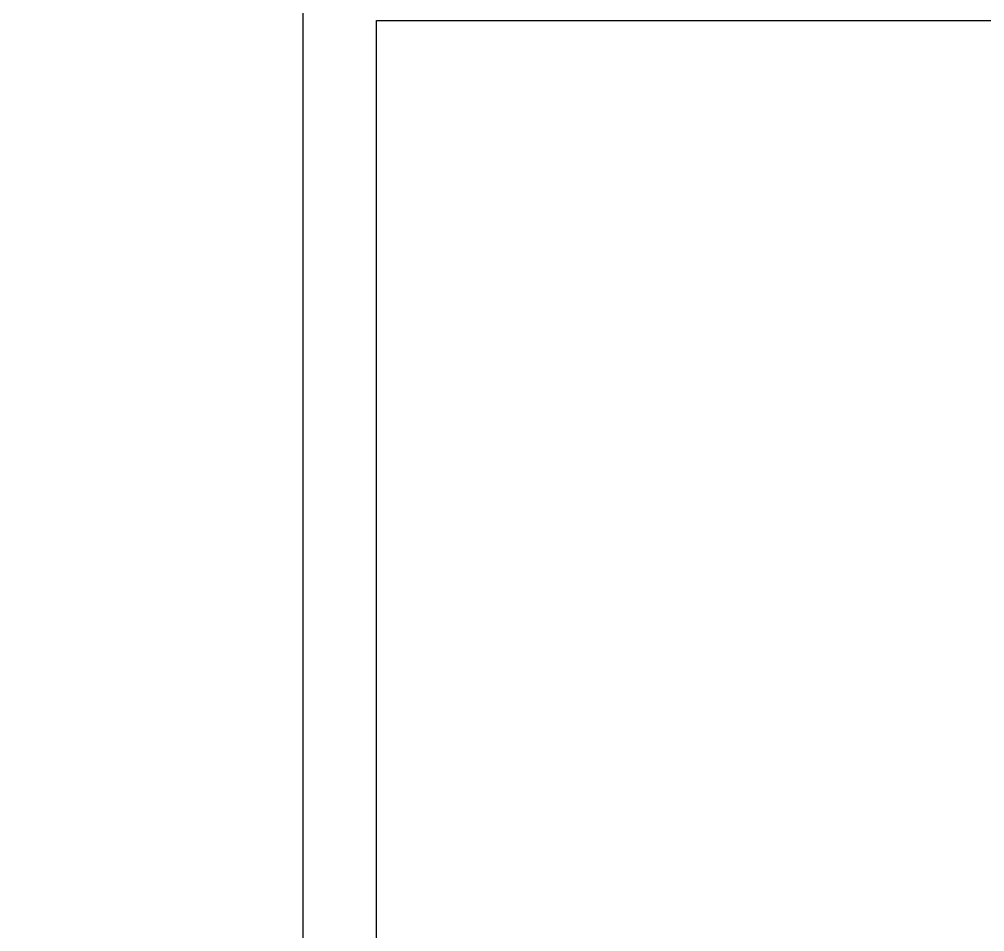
# Model space of a CAD drawing. Header units: millimetres. Extents: x 0 to 69574, y -5 to 41746.
# Drawn here: x 39667.07 to 39704.91, y 32578.78 to 32614.53 of the extents above; entities that cross this region are included whole.
import ezdxf

# ---------------------------------------------------------------- set-up
doc = ezdxf.new("R2010")
doc.units = ezdxf.units.MM
doc.set_wipeout_variables(frame=1)
doc.layers.add('! NO PLOT !', color=7, linetype='Continuous', true_color=0xff75dd, plot=False)
doc.layers.add('000-PI-Oprema', color=30, linetype='Continuous', lineweight=5)
doc.layers.add('000-PI-ORMAR', color=2, linetype='Continuous')
doc.layers.add('AUT_7', color=7, linetype='Continuous')

# ---------------------------------------------------------------- blocks, each defined once
blk = doc.blocks.new('F60-47290126')
blk.add_wipeout([(46615.131, 36167.854), (46650.831, 36167.854), (46650.831, 36078.354), (46615.131, 36078.354)]).dxf.layer = '000-PI-Oprema'
at = {"layer": '000-PI-Oprema'}
for p, q in [((46615.131, 36101.825), (46615.131, 36144.384)), ((46650.831, 36101.825), (46650.831, 36144.384)), ((46616.236, 36112.729), (46616.27, 36112.782)), ((46616.27, 36112.782), (46616.308, 36112.833)), ((46616.308, 36112.833), (46616.351, 36112.88)), ((46616.351, 36112.88), (46616.399, 36112.923)), ((46616.399, 36112.923), (46616.45, 36112.96)), ((46616.45, 36112.96), (46616.505, 36112.993)), ((46616.505, 36112.993), (46616.562, 36113.02)), ((46616.562, 36113.02), (46616.622, 36113.041)), ((46616.622, 36113.041), (46616.684, 36113.057)), ((46616.684, 36113.057), (46616.746, 36113.068)), ((46616.746, 36113.068), (46616.81, 36113.075)), ((46616.81, 36113.075), (46616.873, 36113.077)), ((46616.873, 36113.077), (46616.936, 36113.076)), ((46616.936, 36113.076), (46617, 36113.071)), ((46617, 36113.071), (46617.063, 36113.063)), ((46617.063, 36113.063), (46617.125, 36113.051)), ((46617.125, 36113.051), (46617.187, 36113.036)), ((46617.187, 36113.036), (46617.248, 36113.017)), ((46617.248, 36113.017), (46617.307, 36112.996)), ((46617.307, 36112.996), (46617.365, 36112.97)), ((46617.365, 36112.97), (46617.422, 36112.942)), ((46617.422, 36112.942), (46617.477, 36112.911)), ((46617.477, 36112.911), (46617.531, 36112.876)), ((46617.531, 36112.876), (46617.582, 36112.839)), ((46617.582, 36112.839), (46617.631, 36112.799)), ((46617.631, 36112.799), (46617.678, 36112.757)), ((46616.135, 36112.364), (46616.141, 36112.427)), ((46616.141, 36112.427), (46616.152, 36112.49)), ((46616.152, 36112.49), (46616.166, 36112.552)), ((46616.166, 36112.552), (46616.185, 36112.613)), ((46616.185, 36112.613), (46616.208, 36112.672)), ((46616.208, 36112.672), (46616.236, 36112.729)), ((46616.604, 36112.419), (46616.586, 36112.398)), ((46616.624, 36112.438), (46616.604, 36112.419)), ((46616.646, 36112.454), (46616.624, 36112.438)), ((46616.624, 36112.438), (46616.624, 36112.438)), ((46616.67, 36112.469), (46616.646, 36112.454)), ((46616.694, 36112.48), (46616.67, 36112.469)), ((46616.72, 36112.49), (46616.694, 36112.48)), ((46616.746, 36112.497), (46616.72, 36112.49)), ((46616.773, 36112.503), (46616.746, 36112.497)), ((46616.801, 36112.507), (46616.773, 36112.503)), ((46616.828, 36112.51), (46616.801, 36112.507)), ((46616.855, 36112.511), (46616.828, 36112.51)), ((46616.883, 36112.512), (46616.855, 36112.511)), ((46616.91, 36112.512), (46616.883, 36112.512)), ((46616.938, 36112.511), (46616.91, 36112.512)), ((46616.965, 36112.509), (46616.938, 36112.511)), ((46616.993, 36112.507), (46616.965, 36112.509)), ((46617.02, 36112.504), (46616.993, 36112.507)), ((46617.047, 36112.5), (46617.02, 36112.504)), ((46617.074, 36112.496), (46617.047, 36112.5)), ((46617.101, 36112.491), (46617.074, 36112.496)), ((46617.128, 36112.485), (46617.101, 36112.491)), ((46617.154, 36112.479), (46617.128, 36112.485)), ((46617.181, 36112.472), (46617.154, 36112.479)), ((46617.207, 36112.463), (46617.181, 36112.472)), ((46617.233, 36112.454), (46617.207, 36112.463)), ((46617.259, 36112.445), (46617.233, 36112.454)), ((46617.284, 36112.434), (46617.259, 36112.445)), ((46617.309, 36112.422), (46617.284, 36112.434)), ((46617.333, 36112.409), (46617.309, 36112.422)), ((46617.357, 36112.396), (46617.333, 36112.409)), ((46617.678, 36112.757), (46617.723, 36112.711)), ((46617.723, 36112.711), (46617.764, 36112.664)), ((46617.764, 36112.664), (46617.803, 36112.613)), ((46617.803, 36112.613), (46617.838, 36112.561)), ((46617.838, 36112.561), (46617.87, 36112.506)), ((46617.87, 36112.506), (46617.898, 36112.448)), ((46617.898, 36112.448), (46617.898, 36112.448)), ((46617.898, 36112.448), (46617.922, 36112.39)), ((46616.132, 36112.3), (46616.135, 36112.364)), ((46616.132, 36112.237), (46616.132, 36112.3)), ((46616.135, 36112.173), (46616.132, 36112.237)), ((46616.142, 36112.11), (46616.135, 36112.173)), ((46616.151, 36112.048), (46616.142, 36112.11)), ((46616.165, 36111.986), (46616.151, 36112.048)), ((46616.539, 36112.269), (46616.537, 36112.241)), ((46616.537, 36112.241), (46616.537, 36112.213)), ((46616.537, 36112.213), (46616.539, 36112.186)), ((46616.543, 36112.296), (46616.539, 36112.269)), ((46616.539, 36112.186), (46616.542, 36112.158)), ((46616.542, 36112.158), (46616.548, 36112.131)), ((46616.55, 36112.323), (46616.543, 36112.296)), ((46616.548, 36112.131), (46616.555, 36112.104)), ((46616.559, 36112.349), (46616.55, 36112.323)), ((46616.555, 36112.104), (46616.565, 36112.078)), ((46616.571, 36112.374), (46616.559, 36112.349)), ((46616.565, 36112.078), (46616.576, 36112.053)), ((46616.586, 36112.398), (46616.571, 36112.374)), ((46616.576, 36112.053), (46616.589, 36112.029)), ((46616.589, 36112.029), (46616.604, 36112.006)), ((46617.38, 36112.381), (46617.357, 36112.396)), ((46617.402, 36112.366), (46617.38, 36112.381)), ((46617.424, 36112.349), (46617.402, 36112.366)), ((46617.446, 36112.331), (46617.424, 36112.349)), ((46617.466, 36112.313), (46617.446, 36112.331)), ((46617.485, 36112.293), (46617.466, 36112.313)), ((46617.503, 36112.272), (46617.485, 36112.293)), ((46617.519, 36112.25), (46617.503, 36112.272)), ((46617.535, 36112.227), (46617.519, 36112.25)), ((46617.548, 36112.203), (46617.535, 36112.227)), ((46617.56, 36112.178), (46617.548, 36112.203)), ((46617.569, 36112.152), (46617.56, 36112.178)), ((46617.577, 36112.126), (46617.569, 36112.152)), ((46617.582, 36112.099), (46617.577, 36112.126)), ((46617.586, 36112.072), (46617.582, 36112.099)), ((46617.588, 36112.044), (46617.586, 36112.072)), ((46617.588, 36112.017), (46617.588, 36112.044)), ((46617.922, 36112.39), (46617.943, 36112.33)), ((46617.943, 36112.33), (46617.959, 36112.269)), ((46617.959, 36112.269), (46617.973, 36112.208)), ((46617.973, 36112.208), (46617.983, 36112.145)), ((46617.983, 36112.145), (46617.989, 36112.082)), ((46617.989, 36112.082), (46617.993, 36112.019)), ((46616.182, 36111.924), (46616.165, 36111.986)), ((46616.203, 36111.864), (46616.182, 36111.924)), ((46616.227, 36111.806), (46616.203, 36111.864)), ((46616.227, 36111.806), (46616.227, 36111.806)), ((46616.255, 36111.749), (46616.227, 36111.806)), ((46616.287, 36111.693), (46616.255, 36111.749)), ((46616.322, 36111.641), (46616.287, 36111.693)), ((46616.604, 36112.006), (46616.621, 36111.983)), ((46616.621, 36111.983), (46616.639, 36111.962)), ((46616.639, 36111.962), (46616.658, 36111.943)), ((46616.658, 36111.943), (46616.678, 36111.924)), ((46616.678, 36111.924), (46616.699, 36111.906)), ((46616.699, 36111.906), (46616.722, 36111.889)), ((46616.722, 36111.889), (46616.744, 36111.874)), ((46616.744, 36111.874), (46616.768, 36111.859)), ((46616.768, 36111.859), (46616.792, 36111.845)), ((46616.792, 36111.845), (46616.816, 36111.832)), ((46616.816, 36111.832), (46616.841, 36111.821)), ((46616.841, 36111.821), (46616.866, 36111.81)), ((46616.866, 36111.81), (46616.892, 36111.8)), ((46616.892, 36111.8), (46616.918, 36111.791)), ((46616.918, 36111.791), (46616.944, 36111.783)), ((46616.944, 36111.783), (46616.971, 36111.775)), ((46616.971, 36111.775), (46616.998, 36111.769)), ((46616.998, 36111.769), (46617.025, 36111.763)), ((46617.025, 36111.763), (46617.052, 36111.758)), ((46617.052, 36111.758), (46617.079, 36111.754)), ((46617.079, 36111.754), (46617.107, 36111.751)), ((46617.107, 36111.751), (46617.134, 36111.748)), ((46617.134, 36111.748), (46617.162, 36111.746)), ((46617.162, 36111.746), (46617.189, 36111.744)), ((46617.189, 36111.744), (46617.217, 36111.744)), ((46617.217, 36111.744), (46617.245, 36111.743)), ((46617.245, 36111.743), (46617.272, 36111.744)), ((46617.245, 36111.743), (46617.245, 36111.743)), ((46617.272, 36111.744), (46617.3, 36111.745)), ((46617.3, 36111.745), (46617.327, 36111.748)), ((46617.327, 36111.748), (46617.354, 36111.753)), ((46617.354, 36111.753), (46617.381, 36111.759)), ((46617.381, 36111.759), (46617.408, 36111.766)), ((46617.408, 36111.766), (46617.433, 36111.776)), ((46617.433, 36111.776), (46617.458, 36111.788)), ((46617.458, 36111.788), (46617.482, 36111.803)), ((46617.482, 36111.803), (46617.504, 36111.82)), ((46617.504, 36111.82), (46617.524, 36111.839)), ((46617.524, 36111.839), (46617.541, 36111.86)), ((46617.541, 36111.86), (46617.555, 36111.884)), ((46617.555, 36111.884), (46617.567, 36111.909)), ((46617.567, 36111.909), (46617.576, 36111.935)), ((46617.576, 36111.935), (46617.582, 36111.962)), ((46617.582, 36111.962), (46617.586, 36111.989)), ((46617.586, 36111.989), (46617.588, 36112.017)), ((46617.961, 36111.705), (46617.942, 36111.645)), ((46617.974, 36111.767), (46617.961, 36111.705)), ((46617.984, 36111.83), (46617.974, 36111.767)), ((46617.99, 36111.893), (46617.984, 36111.83)), ((46617.993, 36111.956), (46617.99, 36111.893)), ((46617.993, 36112.019), (46617.993, 36111.956)), ((46616.361, 36111.59), (46616.322, 36111.641)), ((46616.403, 36111.543), (46616.361, 36111.59)), ((46616.447, 36111.497), (46616.403, 36111.543)), ((46616.494, 36111.455), (46616.447, 36111.497)), ((46616.544, 36111.416), (46616.494, 36111.455)), ((46616.596, 36111.379), (46616.544, 36111.416)), ((46616.649, 36111.345), (46616.596, 36111.379)), ((46616.705, 36111.313), (46616.649, 36111.345)), ((46616.761, 36111.285), (46616.705, 36111.313)), ((46616.82, 36111.26), (46616.761, 36111.285)), ((46617.678, 36111.295), (46617.624, 36111.263)), ((46617.729, 36111.333), (46617.678, 36111.295)), ((46617.777, 36111.376), (46617.729, 36111.333)), ((46617.819, 36111.423), (46617.777, 36111.376)), ((46617.858, 36111.474), (46617.819, 36111.423)), ((46617.891, 36111.529), (46617.858, 36111.474)), ((46617.919, 36111.586), (46617.891, 36111.529)), ((46617.942, 36111.645), (46617.919, 36111.586)), ((46616.182, 36110.887), (46616.193, 36110.923)), ((46616.193, 36110.923), (46616.204, 36110.959)), ((46616.204, 36110.959), (46616.217, 36110.994)), ((46616.217, 36110.994), (46616.23, 36111.03)), ((46616.23, 36111.03), (46616.296, 36111.017)), ((46616.23, 36111.03), (46616.23, 36111.03)), ((46616.296, 36111.017), (46616.362, 36111.005)), ((46616.362, 36111.005), (46616.428, 36110.993)), ((46616.428, 36110.993), (46616.494, 36110.98)), ((46616.494, 36110.98), (46616.56, 36110.968)), ((46616.56, 36110.968), (46616.626, 36110.956)), ((46616.626, 36110.956), (46616.692, 36110.944)), ((46616.671, 36110.913), (46616.652, 36110.882)), ((46616.692, 36110.944), (46616.671, 36110.913)), ((46616.692, 36110.944), (46616.692, 36110.944)), ((46616.879, 36111.238), (46616.82, 36111.26)), ((46616.94, 36111.219), (46616.879, 36111.238)), ((46617.002, 36111.204), (46616.94, 36111.219)), ((46617.064, 36111.192), (46617.002, 36111.204)), ((46617.128, 36111.184), (46617.064, 36111.192)), ((46617.191, 36111.179), (46617.128, 36111.184)), ((46617.255, 36111.177), (46617.191, 36111.179)), ((46617.318, 36111.18), (46617.255, 36111.177)), ((46617.382, 36111.187), (46617.318, 36111.18)), ((46617.444, 36111.198), (46617.382, 36111.187)), ((46617.506, 36111.214), (46617.444, 36111.198)), ((46617.566, 36111.236), (46617.506, 36111.214)), ((46617.624, 36111.263), (46617.566, 36111.236)), ((46616.131, 36110.516), (46616.133, 36110.582)), ((46616.132, 36110.45), (46616.131, 36110.516)), ((46616.133, 36110.582), (46616.138, 36110.648)), ((46616.138, 36110.648), (46616.145, 36110.713)), ((46616.145, 36110.713), (46616.157, 36110.777)), ((46616.157, 36110.777), (46616.164, 36110.814)), ((46616.157, 36110.777), (46616.157, 36110.777)), ((46616.164, 36110.814), (46616.173, 36110.851)), ((46616.173, 36110.851), (46616.182, 36110.887)), ((46616.54, 36110.576), (46616.537, 36110.539)), ((46616.537, 36110.539), (46616.537, 36110.503)), ((46616.545, 36110.612), (46616.54, 36110.576)), ((46616.552, 36110.648), (46616.545, 36110.612)), ((46616.561, 36110.683), (46616.552, 36110.648)), ((46616.572, 36110.718), (46616.561, 36110.683)), ((46616.585, 36110.752), (46616.572, 36110.718)), ((46616.6, 36110.786), (46616.585, 36110.752)), ((46616.616, 36110.819), (46616.6, 36110.786)), ((46616.633, 36110.851), (46616.616, 36110.819)), ((46616.652, 36110.882), (46616.633, 36110.851)), ((46617.432, 36110.803), (46617.498, 36110.791)), ((46617.452, 36110.773), (46617.432, 36110.803)), ((46617.432, 36110.803), (46617.432, 36110.803)), ((46617.472, 36110.741), (46617.452, 36110.773)), ((46617.49, 36110.709), (46617.472, 36110.741)), ((46617.506, 36110.677), (46617.49, 36110.709)), ((46617.498, 36110.791), (46617.564, 36110.779)), ((46617.522, 36110.643), (46617.506, 36110.677)), ((46617.535, 36110.609), (46617.522, 36110.643)), ((46617.548, 36110.575), (46617.535, 36110.609)), ((46617.558, 36110.54), (46617.548, 36110.575)), ((46617.567, 36110.504), (46617.558, 36110.54)), ((46617.564, 36110.779), (46617.63, 36110.768)), ((46617.63, 36110.768), (46617.697, 36110.756)), ((46617.697, 36110.756), (46617.763, 36110.744)), ((46617.763, 36110.744), (46617.829, 36110.732)), ((46617.829, 36110.732), (46617.895, 36110.72)), ((46617.895, 36110.72), (46617.917, 36110.658)), ((46617.895, 36110.72), (46617.895, 36110.72)), ((46617.917, 36110.658), (46617.936, 36110.595)), ((46617.936, 36110.595), (46617.952, 36110.531)), ((46617.952, 36110.531), (46617.966, 36110.467)), ((46616.137, 36110.384), (46616.132, 36110.45)), ((46616.144, 36110.319), (46616.137, 36110.384)), ((46616.155, 36110.254), (46616.144, 36110.319)), ((46616.168, 36110.19), (46616.155, 36110.254)), ((46616.185, 36110.126), (46616.168, 36110.19)), ((46616.537, 36110.503), (46616.539, 36110.466)), ((46616.539, 36110.466), (46616.543, 36110.43)), ((46616.543, 36110.43), (46616.549, 36110.394)), ((46616.549, 36110.394), (46616.557, 36110.358)), ((46616.557, 36110.358), (46616.568, 36110.323)), ((46616.568, 36110.323), (46616.581, 36110.289)), ((46616.581, 36110.289), (46616.596, 36110.255)), ((46616.596, 36110.255), (46616.614, 36110.223)), ((46616.614, 36110.223), (46616.633, 36110.192)), ((46616.633, 36110.192), (46616.655, 36110.163)), ((46616.655, 36110.163), (46616.679, 36110.135)), ((46616.679, 36110.135), (46616.704, 36110.108)), ((46617.544, 36110.109), (46617.559, 36110.142)), ((46617.559, 36110.142), (46617.57, 36110.177)), ((46617.575, 36110.468), (46617.567, 36110.504)), ((46617.57, 36110.177), (46617.579, 36110.213)), ((46617.581, 36110.432), (46617.575, 36110.468)), ((46617.579, 36110.213), (46617.584, 36110.249)), ((46617.585, 36110.396), (46617.581, 36110.432)), ((46617.584, 36110.249), (46617.587, 36110.286)), ((46617.588, 36110.359), (46617.585, 36110.396)), ((46617.587, 36110.286), (46617.589, 36110.322)), ((46617.589, 36110.322), (46617.588, 36110.359)), ((46617.966, 36110.467), (46617.977, 36110.402)), ((46617.977, 36110.402), (46617.985, 36110.337)), ((46617.985, 36110.337), (46617.99, 36110.272)), ((46617.99, 36110.272), (46617.993, 36110.206)), ((46617.993, 36110.14), (46617.99, 36110.074)), ((46617.993, 36110.206), (46617.993, 36110.14)), ((46616.207, 36110.064), (46616.185, 36110.126)), ((46616.232, 36110.003), (46616.207, 36110.064)), ((46616.26, 36109.943), (46616.232, 36110.003)), ((46616.293, 36109.886), (46616.26, 36109.943)), ((46616.329, 36109.831), (46616.293, 36109.886)), ((46616.369, 36109.779), (46616.329, 36109.831)), ((46616.412, 36109.728), (46616.369, 36109.779)), ((46616.704, 36110.108), (46616.731, 36110.083)), ((46616.731, 36110.083), (46616.76, 36110.06)), ((46616.76, 36110.06), (46616.789, 36110.038)), ((46616.789, 36110.038), (46616.82, 36110.019)), ((46616.82, 36110.019), (46616.852, 36110.001)), ((46616.852, 36110.001), (46616.886, 36109.985)), ((46616.886, 36109.985), (46616.92, 36109.971)), ((46616.92, 36109.971), (46616.954, 36109.959)), ((46616.954, 36109.959), (46616.99, 36109.949)), ((46616.99, 36109.949), (46617.025, 36109.94)), ((46617.025, 36109.94), (46617.061, 36109.934)), ((46617.061, 36109.934), (46617.098, 36109.928)), ((46617.098, 36109.928), (46617.135, 36109.925)), ((46617.135, 36109.925), (46617.171, 36109.923)), ((46617.171, 36109.923), (46617.208, 36109.923)), ((46617.208, 36109.923), (46617.245, 36109.925)), ((46617.245, 36109.925), (46617.282, 36109.929)), ((46617.282, 36109.929), (46617.318, 36109.936)), ((46617.318, 36109.936), (46617.353, 36109.946)), ((46617.353, 36109.946), (46617.388, 36109.959)), ((46617.388, 36109.959), (46617.42, 36109.976)), ((46617.42, 36109.976), (46617.451, 36109.997)), ((46617.451, 36109.997), (46617.479, 36110.02)), ((46617.479, 36110.02), (46617.504, 36110.047)), ((46617.504, 36110.047), (46617.526, 36110.077)), ((46617.526, 36110.077), (46617.544, 36110.109)), ((46617.943, 36109.815), (46617.921, 36109.753)), ((46617.961, 36109.878), (46617.943, 36109.815)), ((46617.974, 36109.943), (46617.961, 36109.878)), ((46617.984, 36110.008), (46617.974, 36109.943)), ((46617.99, 36110.074), (46617.984, 36110.008)), ((46616.458, 36109.681), (46616.412, 36109.728)), ((46616.506, 36109.636), (46616.458, 36109.681)), ((46616.557, 36109.595), (46616.506, 36109.636)), ((46616.61, 36109.556), (46616.557, 36109.595)), ((46616.665, 36109.52), (46616.61, 36109.556)), ((46616.723, 36109.487), (46616.665, 36109.52)), ((46616.782, 36109.458), (46616.723, 36109.487)), ((46616.843, 36109.431), (46616.782, 36109.458)), ((46616.904, 36109.409), (46616.843, 36109.431)), ((46616.967, 36109.39), (46616.904, 36109.409)), ((46617.032, 36109.374), (46616.967, 36109.39)), ((46617.554, 36109.393), (46617.491, 36109.374)), ((46617.615, 36109.418), (46617.554, 36109.393)), ((46617.673, 36109.45), (46617.615, 36109.418)), ((46617.727, 36109.488), (46617.673, 36109.45)), ((46617.777, 36109.532), (46617.727, 36109.488)), ((46617.821, 36109.582), (46617.777, 36109.532)), ((46617.86, 36109.635), (46617.821, 36109.582)), ((46617.893, 36109.693), (46617.86, 36109.635)), ((46617.921, 36109.753), (46617.893, 36109.693)), ((46616.398, 36108.968), (46616.449, 36109.005)), ((46616.449, 36109.005), (46616.504, 36109.038)), ((46616.504, 36109.038), (46616.562, 36109.065)), ((46616.562, 36109.065), (46616.622, 36109.086)), ((46616.622, 36109.086), (46616.683, 36109.103)), ((46616.683, 36109.103), (46616.746, 36109.114)), ((46616.746, 36109.114), (46616.809, 36109.12)), ((46616.809, 36109.12), (46616.873, 36109.123)), ((46616.873, 36109.123), (46616.936, 36109.121)), ((46616.936, 36109.121), (46617, 36109.116)), ((46617, 36109.116), (46617.063, 36109.108)), ((46617.097, 36109.362), (46617.032, 36109.374)), ((46617.063, 36109.108), (46617.125, 36109.096)), ((46617.162, 36109.354), (46617.097, 36109.362)), ((46617.125, 36109.096), (46617.187, 36109.081)), ((46617.228, 36109.349), (46617.162, 36109.354)), ((46617.187, 36109.081), (46617.247, 36109.063)), ((46617.294, 36109.349), (46617.228, 36109.349)), ((46617.247, 36109.063), (46617.307, 36109.041)), ((46617.36, 36109.352), (46617.294, 36109.349)), ((46617.307, 36109.041), (46617.365, 36109.016)), ((46617.426, 36109.36), (46617.36, 36109.352)), ((46617.365, 36109.016), (46617.422, 36108.987)), ((46617.491, 36109.374), (46617.426, 36109.36)), ((46616.166, 36108.597), (46616.184, 36108.658)), ((46616.184, 36108.658), (46616.208, 36108.717)), ((46616.208, 36108.717), (46616.236, 36108.774)), ((46616.236, 36108.774), (46616.27, 36108.827)), ((46616.27, 36108.827), (46616.308, 36108.878)), ((46616.308, 36108.878), (46616.351, 36108.925)), ((46616.351, 36108.925), (46616.398, 36108.968)), ((46617.422, 36108.987), (46617.477, 36108.956)), ((46617.477, 36108.956), (46617.531, 36108.922)), ((46617.531, 36108.922), (46617.582, 36108.885)), ((46617.582, 36108.885), (46617.631, 36108.845)), ((46617.631, 36108.845), (46617.678, 36108.802)), ((46617.678, 36108.802), (46617.723, 36108.757)), ((46617.723, 36108.757), (46617.764, 36108.709)), ((46617.764, 36108.709), (46617.803, 36108.659)), ((46617.803, 36108.659), (46617.838, 36108.606)), ((46616.132, 36108.345), (46616.135, 36108.409)), ((46616.132, 36108.282), (46616.132, 36108.345)), ((46616.135, 36108.218), (46616.132, 36108.282)), ((46616.135, 36108.409), (46616.141, 36108.472)), ((46616.141, 36108.472), (46616.152, 36108.535)), ((46616.152, 36108.535), (46616.166, 36108.597)), ((46616.539, 36108.314), (46616.537, 36108.287)), ((46616.537, 36108.287), (46616.537, 36108.259)), ((46616.537, 36108.259), (46616.539, 36108.231)), ((46616.543, 36108.342), (46616.539, 36108.314)), ((46616.55, 36108.368), (46616.543, 36108.342)), ((46616.559, 36108.395), (46616.55, 36108.368)), ((46616.571, 36108.42), (46616.559, 36108.395)), ((46616.586, 36108.443), (46616.571, 36108.42)), ((46616.604, 36108.465), (46616.586, 36108.443)), ((46616.624, 36108.484), (46616.604, 36108.465)), ((46616.646, 36108.5), (46616.624, 36108.484)), ((46616.624, 36108.484), (46616.624, 36108.484)), ((46616.67, 36108.514), (46616.646, 36108.5)), ((46616.694, 36108.526), (46616.67, 36108.514)), ((46616.72, 36108.535), (46616.694, 36108.526)), ((46616.746, 36108.543), (46616.72, 36108.535)), ((46616.773, 36108.548), (46616.746, 36108.543)), ((46616.801, 36108.552), (46616.773, 36108.548)), ((46616.828, 36108.555), (46616.801, 36108.552)), ((46616.855, 36108.557), (46616.828, 36108.555)), ((46616.883, 36108.557), (46616.855, 36108.557)), ((46616.91, 36108.557), (46616.883, 36108.557)), ((46616.938, 36108.556), (46616.91, 36108.557)), ((46616.965, 36108.555), (46616.938, 36108.556)), ((46616.993, 36108.552), (46616.965, 36108.555)), ((46617.02, 36108.55), (46616.993, 36108.552)), ((46617.047, 36108.546), (46617.02, 36108.55)), ((46617.074, 36108.542), (46617.047, 36108.546)), ((46617.101, 36108.536), (46617.074, 36108.542)), ((46617.128, 36108.531), (46617.101, 36108.536)), ((46617.155, 36108.524), (46617.128, 36108.531)), ((46617.181, 36108.517), (46617.155, 36108.524)), ((46617.207, 36108.509), (46617.181, 36108.517)), ((46617.233, 36108.5), (46617.207, 36108.509)), ((46617.259, 36108.49), (46617.233, 36108.5)), ((46617.284, 36108.479), (46617.259, 36108.49)), ((46617.309, 36108.467), (46617.284, 36108.479)), ((46617.333, 36108.455), (46617.309, 36108.467)), ((46617.357, 36108.441), (46617.333, 36108.455)), ((46617.38, 36108.426), (46617.357, 36108.441)), ((46617.403, 36108.411), (46617.38, 36108.426)), ((46617.425, 36108.394), (46617.403, 36108.411)), ((46617.446, 36108.377), (46617.425, 36108.394)), ((46617.466, 36108.358), (46617.446, 36108.377)), ((46617.485, 36108.338), (46617.466, 36108.358)), ((46617.503, 36108.318), (46617.485, 36108.338)), ((46617.52, 36108.296), (46617.503, 36108.318)), ((46617.535, 36108.272), (46617.52, 36108.296)), ((46617.548, 36108.248), (46617.535, 36108.272)), ((46617.56, 36108.223), (46617.548, 36108.248)), ((46617.838, 36108.606), (46617.87, 36108.551)), ((46617.87, 36108.551), (46617.898, 36108.493)), ((46617.898, 36108.493), (46617.898, 36108.493)), ((46617.898, 36108.493), (46617.922, 36108.435)), ((46617.922, 36108.435), (46617.943, 36108.376)), ((46617.943, 36108.376), (46617.959, 36108.315)), ((46617.959, 36108.315), (46617.973, 36108.253)), ((46617.973, 36108.253), (46617.983, 36108.191)), ((46616.142, 36108.156), (46616.135, 36108.218)), ((46616.152, 36108.093), (46616.142, 36108.156)), ((46616.165, 36108.031), (46616.152, 36108.093)), ((46616.182, 36107.97), (46616.165, 36108.031)), ((46616.203, 36107.91), (46616.182, 36107.97)), ((46616.227, 36107.851), (46616.203, 36107.91)), ((46616.539, 36108.231), (46616.542, 36108.204)), ((46616.542, 36108.204), (46616.548, 36108.177)), ((46616.548, 36108.177), (46616.555, 36108.15)), ((46616.555, 36108.15), (46616.565, 36108.124)), ((46616.565, 36108.124), (46616.576, 36108.099)), ((46616.576, 36108.099), (46616.589, 36108.075)), ((46616.589, 36108.075), (46616.604, 36108.051)), ((46616.604, 36108.051), (46616.621, 36108.029)), ((46616.621, 36108.029), (46616.639, 36108.008)), ((46616.639, 36108.008), (46616.658, 36107.988)), ((46616.658, 36107.988), (46616.678, 36107.969)), ((46616.678, 36107.969), (46616.699, 36107.952)), ((46616.699, 36107.952), (46616.721, 36107.935)), ((46616.721, 36107.935), (46616.744, 36107.919)), ((46616.744, 36107.919), (46616.768, 36107.904)), ((46616.768, 36107.904), (46616.791, 36107.891)), ((46616.791, 36107.891), (46616.816, 36107.878)), ((46616.816, 36107.878), (46616.841, 36107.866)), ((46616.841, 36107.866), (46616.866, 36107.855)), ((46617.482, 36107.848), (46617.504, 36107.865)), ((46617.504, 36107.865), (46617.524, 36107.884)), ((46617.524, 36107.884), (46617.541, 36107.906)), ((46617.541, 36107.906), (46617.555, 36107.929)), ((46617.555, 36107.929), (46617.567, 36107.954)), ((46617.569, 36108.198), (46617.56, 36108.223)), ((46617.567, 36107.954), (46617.576, 36107.98)), ((46617.577, 36108.171), (46617.569, 36108.198)), ((46617.576, 36107.98), (46617.582, 36108.007)), ((46617.582, 36108.144), (46617.577, 36108.171)), ((46617.586, 36108.117), (46617.582, 36108.144)), ((46617.582, 36108.007), (46617.586, 36108.034)), ((46617.588, 36108.09), (46617.586, 36108.117)), ((46617.586, 36108.034), (46617.588, 36108.062)), ((46617.588, 36108.062), (46617.588, 36108.09)), ((46617.984, 36107.875), (46617.974, 36107.813)), ((46617.983, 36108.191), (46617.989, 36108.128)), ((46617.99, 36107.939), (46617.984, 36107.875)), ((46617.989, 36108.128), (46617.993, 36108.065)), ((46617.993, 36108.002), (46617.99, 36107.939)), ((46617.993, 36108.065), (46617.993, 36108.002)), ((46616.227, 36107.851), (46616.227, 36107.851)), ((46616.255, 36107.794), (46616.227, 36107.851)), ((46616.287, 36107.739), (46616.255, 36107.794)), ((46616.322, 36107.686), (46616.287, 36107.739)), ((46616.361, 36107.636), (46616.322, 36107.686)), ((46616.403, 36107.588), (46616.361, 36107.636)), ((46616.447, 36107.543), (46616.403, 36107.588)), ((46616.494, 36107.501), (46616.447, 36107.543)), ((46616.544, 36107.461), (46616.494, 36107.501)), ((46616.866, 36107.855), (46616.892, 36107.845)), ((46616.892, 36107.845), (46616.918, 36107.836)), ((46616.918, 36107.836), (46616.944, 36107.828)), ((46616.944, 36107.828), (46616.971, 36107.821)), ((46616.971, 36107.821), (46616.998, 36107.814)), ((46616.998, 36107.814), (46617.024, 36107.809)), ((46617.024, 36107.809), (46617.052, 36107.804)), ((46617.052, 36107.804), (46617.079, 36107.8)), ((46617.079, 36107.8), (46617.106, 36107.796)), ((46617.106, 36107.796), (46617.134, 36107.793)), ((46617.134, 36107.793), (46617.162, 36107.791)), ((46617.162, 36107.791), (46617.189, 36107.79)), ((46617.189, 36107.79), (46617.217, 36107.789)), ((46617.217, 36107.789), (46617.245, 36107.789)), ((46617.245, 36107.789), (46617.272, 36107.789)), ((46617.245, 36107.789), (46617.245, 36107.789)), ((46617.272, 36107.789), (46617.3, 36107.791)), ((46617.3, 36107.791), (46617.327, 36107.794)), ((46617.327, 36107.794), (46617.354, 36107.798)), ((46617.354, 36107.798), (46617.381, 36107.804)), ((46617.381, 36107.804), (46617.408, 36107.812)), ((46617.408, 36107.812), (46617.434, 36107.822)), ((46617.434, 36107.822), (46617.458, 36107.834)), ((46617.458, 36107.834), (46617.482, 36107.848)), ((46617.858, 36107.52), (46617.82, 36107.469)), ((46617.891, 36107.574), (46617.858, 36107.52)), ((46617.919, 36107.632), (46617.891, 36107.574)), ((46617.942, 36107.691), (46617.919, 36107.632)), ((46617.961, 36107.751), (46617.942, 36107.691)), ((46617.974, 36107.813), (46617.961, 36107.751)), ((46616.596, 36107.424), (46616.544, 36107.461)), ((46616.649, 36107.39), (46616.596, 36107.424)), ((46616.705, 36107.359), (46616.649, 36107.39)), ((46616.761, 36107.331), (46616.705, 36107.359)), ((46616.82, 36107.305), (46616.761, 36107.331)), ((46616.879, 36107.284), (46616.82, 36107.305)), ((46616.94, 36107.265), (46616.879, 36107.284)), ((46617.002, 36107.249), (46616.94, 36107.265)), ((46617.065, 36107.237), (46617.002, 36107.249)), ((46617.128, 36107.229), (46617.065, 36107.237)), ((46617.191, 36107.224), (46617.128, 36107.229)), ((46617.255, 36107.223), (46617.191, 36107.224)), ((46617.319, 36107.225), (46617.255, 36107.223)), ((46617.382, 36107.232), (46617.319, 36107.225)), ((46617.445, 36107.243), (46617.382, 36107.232)), ((46617.506, 36107.26), (46617.445, 36107.243)), ((46617.566, 36107.281), (46617.506, 36107.26)), ((46617.624, 36107.309), (46617.566, 36107.281)), ((46617.679, 36107.341), (46617.624, 36107.309)), ((46617.73, 36107.379), (46617.679, 36107.341)), ((46617.777, 36107.422), (46617.73, 36107.379)), ((46617.82, 36107.469), (46617.777, 36107.422)), ((46616.173, 36106.761), (46616.164, 36106.712)), ((46616.182, 36106.81), (46616.173, 36106.761)), ((46616.193, 36106.858), (46616.182, 36106.81)), ((46616.204, 36106.906), (46616.193, 36106.858)), ((46616.216, 36106.954), (46616.204, 36106.906)), ((46616.23, 36107.002), (46616.216, 36106.954)), ((46616.292, 36106.991), (46616.23, 36107.002)), ((46616.23, 36107.002), (46616.23, 36107.002)), ((46616.355, 36106.979), (46616.292, 36106.991)), ((46616.418, 36106.968), (46616.355, 36106.979)), ((46616.481, 36106.956), (46616.418, 36106.968)), ((46616.544, 36106.945), (46616.481, 36106.956)), ((46616.607, 36106.933), (46616.544, 36106.945)), ((46616.584, 36106.72), (46616.592, 36106.743)), ((46616.592, 36106.743), (46616.601, 36106.766)), ((46616.601, 36106.766), (46616.61, 36106.788)), ((46616.67, 36106.922), (46616.607, 36106.933)), ((46616.61, 36106.788), (46616.619, 36106.811)), ((46616.619, 36106.811), (46616.628, 36106.833)), ((46616.628, 36106.833), (46616.638, 36106.856)), ((46616.638, 36106.856), (46616.648, 36106.878)), ((46616.648, 36106.878), (46616.659, 36106.9)), ((46616.659, 36106.9), (46616.67, 36106.922)), ((46616.67, 36106.922), (46616.67, 36106.922)), ((46616.986, 36106.728), (46616.957, 36106.681)), ((46617.02, 36106.772), (46616.986, 36106.728)), ((46617.06, 36106.811), (46617.02, 36106.772)), ((46617.105, 36106.844), (46617.06, 36106.811)), ((46617.155, 36106.869), (46617.105, 36106.844)), ((46617.208, 36106.887), (46617.155, 36106.869)), ((46617.263, 36106.898), (46617.208, 36106.887)), ((46617.318, 36106.902), (46617.263, 36106.898)), ((46617.374, 36106.902), (46617.318, 36106.902)), ((46617.43, 36106.897), (46617.374, 36106.902)), ((46617.485, 36106.888), (46617.43, 36106.897)), ((46617.539, 36106.874), (46617.485, 36106.888)), ((46617.591, 36106.855), (46617.539, 36106.874)), ((46617.641, 36106.83), (46617.591, 36106.855)), ((46617.688, 36106.801), (46617.641, 36106.83)), ((46617.732, 36106.767), (46617.688, 36106.801)), ((46617.772, 36106.729), (46617.732, 36106.767)), ((46617.808, 36106.687), (46617.772, 36106.729)), ((46616.132, 36106.391), (46616.131, 36106.345)), ((46616.133, 36106.436), (46616.132, 36106.391)), ((46616.136, 36106.482), (46616.133, 36106.436)), ((46616.14, 36106.528), (46616.136, 36106.482)), ((46616.145, 36106.573), (46616.14, 36106.528)), ((46616.15, 36106.618), (46616.145, 36106.573)), ((46616.157, 36106.664), (46616.15, 36106.618)), ((46616.164, 36106.712), (46616.157, 36106.664)), ((46616.157, 36106.664), (46616.157, 36106.664)), ((46616.509, 36106.34), (46616.51, 36106.365)), ((46616.51, 36106.365), (46616.511, 36106.389)), ((46616.511, 36106.389), (46616.514, 36106.413)), ((46616.514, 36106.413), (46616.516, 36106.437)), ((46616.516, 36106.437), (46616.519, 36106.461)), ((46616.519, 36106.461), (46616.523, 36106.485)), ((46616.523, 36106.485), (46616.527, 36106.509)), ((46616.527, 36106.509), (46616.532, 36106.533)), ((46616.532, 36106.533), (46616.537, 36106.557)), ((46616.537, 36106.557), (46616.543, 36106.58)), ((46616.543, 36106.58), (46616.549, 36106.604)), ((46616.549, 36106.604), (46616.555, 36106.627)), ((46616.555, 36106.627), (46616.562, 36106.651)), ((46616.562, 36106.651), (46616.569, 36106.674)), ((46616.569, 36106.674), (46616.576, 36106.697)), ((46616.576, 36106.697), (46616.584, 36106.72)), ((46616.844, 36106.367), (46616.831, 36106.313)), ((46616.858, 36106.421), (46616.844, 36106.367)), ((46616.873, 36106.475), (46616.858, 36106.421)), ((46616.891, 36106.527), (46616.873, 36106.475)), ((46616.91, 36106.58), (46616.891, 36106.527)), ((46616.932, 36106.631), (46616.91, 36106.58)), ((46616.957, 36106.681), (46616.932, 36106.631)), ((46617.36, 36106.332), (46617.377, 36106.352)), ((46617.377, 36106.352), (46617.398, 36106.368)), ((46617.398, 36106.368), (46617.422, 36106.378)), ((46617.422, 36106.378), (46617.448, 36106.381)), ((46617.448, 36106.381), (46617.474, 36106.378)), ((46617.474, 36106.378), (46617.499, 36106.371)), ((46617.499, 36106.371), (46617.522, 36106.358)), ((46617.522, 36106.358), (46617.542, 36106.341)), ((46617.841, 36106.642), (46617.808, 36106.687)), ((46617.87, 36106.595), (46617.841, 36106.642)), ((46617.895, 36106.546), (46617.87, 36106.595)), ((46617.917, 36106.495), (46617.895, 36106.546)), ((46617.936, 36106.443), (46617.917, 36106.495)), ((46617.951, 36106.39), (46617.936, 36106.443)), ((46617.964, 36106.336), (46617.951, 36106.39)), ((46616.131, 36106.345), (46616.131, 36106.299)), ((46616.131, 36106.299), (46616.132, 36106.254)), ((46616.132, 36106.254), (46616.135, 36106.208)), ((46616.135, 36106.208), (46616.139, 36106.163)), ((46616.139, 36106.163), (46616.144, 36106.118)), ((46616.144, 36106.118), (46616.15, 36106.072)), ((46616.15, 36106.072), (46616.159, 36106.027)), ((46616.159, 36106.027), (46616.169, 36105.982)), ((46616.169, 36105.982), (46616.181, 36105.938)), ((46616.508, 36106.316), (46616.509, 36106.34)), ((46616.508, 36106.291), (46616.508, 36106.316)), ((46616.509, 36106.267), (46616.508, 36106.291)), ((46616.51, 36106.243), (46616.509, 36106.267)), ((46616.512, 36106.218), (46616.51, 36106.243)), ((46616.515, 36106.194), (46616.512, 36106.218)), ((46616.519, 36106.17), (46616.515, 36106.194)), ((46616.524, 36106.146), (46616.519, 36106.17)), ((46616.53, 36106.122), (46616.524, 36106.146)), ((46616.537, 36106.099), (46616.53, 36106.122)), ((46616.546, 36106.076), (46616.537, 36106.099)), ((46616.557, 36106.054), (46616.546, 36106.076)), ((46616.57, 36106.033), (46616.557, 36106.054)), ((46616.586, 36106.014), (46616.57, 36106.033)), ((46616.605, 36105.998), (46616.586, 36106.014)), ((46616.626, 36105.986), (46616.605, 36105.998)), ((46616.65, 36105.979), (46616.626, 36105.986)), ((46616.674, 36105.976), (46616.65, 36105.979)), ((46616.699, 36105.98), (46616.674, 36105.976)), ((46616.721, 36105.99), (46616.699, 36105.98)), ((46616.739, 36106.007), (46616.721, 36105.99)), ((46616.753, 36106.027), (46616.739, 36106.007)), ((46616.764, 36106.049), (46616.753, 36106.027)), ((46616.773, 36106.072), (46616.764, 36106.049)), ((46616.781, 36106.095), (46616.773, 36106.072)), ((46616.789, 36106.119), (46616.781, 36106.095)), ((46616.795, 36106.143), (46616.789, 36106.119)), ((46616.801, 36106.167), (46616.795, 36106.143)), ((46616.807, 36106.191), (46616.801, 36106.167)), ((46616.812, 36106.215), (46616.807, 36106.191)), ((46616.815, 36106.229), (46616.812, 36106.215)), ((46616.812, 36106.215), (46616.812, 36106.215)), ((46616.818, 36106.243), (46616.815, 36106.229)), ((46616.82, 36106.257), (46616.818, 36106.243)), ((46616.823, 36106.271), (46616.82, 36106.257)), ((46616.826, 36106.285), (46616.823, 36106.271)), ((46616.828, 36106.299), (46616.826, 36106.285)), ((46616.831, 36106.313), (46616.828, 36106.299)), ((46616.831, 36106.313), (46616.831, 36106.313)), ((46617.254, 36105.946), (46617.266, 36105.99)), ((46617.266, 36105.99), (46617.276, 36106.035)), ((46617.276, 36106.035), (46617.279, 36106.049)), ((46617.276, 36106.035), (46617.276, 36106.035)), ((46617.279, 36106.049), (46617.282, 36106.063)), ((46617.282, 36106.063), (46617.285, 36106.077)), ((46617.285, 36106.077), (46617.287, 36106.091)), ((46617.287, 36106.091), (46617.29, 36106.105)), ((46617.29, 36106.105), (46617.293, 36106.119)), ((46617.293, 36106.119), (46617.295, 36106.134)), ((46617.295, 36106.134), (46617.301, 36106.159)), ((46617.295, 36106.134), (46617.295, 36106.134)), ((46617.301, 36106.159), (46617.307, 36106.185)), ((46617.307, 36106.185), (46617.314, 36106.21)), ((46617.314, 36106.21), (46617.321, 36106.235)), ((46617.321, 36106.235), (46617.329, 36106.26)), ((46617.329, 36106.26), (46617.338, 36106.285)), ((46617.338, 36106.285), (46617.348, 36106.309)), ((46617.348, 36106.309), (46617.36, 36106.332)), ((46617.542, 36106.341), (46617.559, 36106.321)), ((46617.559, 36106.321), (46617.572, 36106.299)), ((46617.572, 36106.299), (46617.583, 36106.275)), ((46617.583, 36106.275), (46617.592, 36106.25)), ((46617.592, 36106.25), (46617.598, 36106.225)), ((46617.598, 36106.225), (46617.604, 36106.2)), ((46617.604, 36106.2), (46617.608, 36106.175)), ((46617.608, 36106.175), (46617.612, 36106.149)), ((46617.612, 36106.149), (46617.614, 36106.123)), ((46617.614, 36106.123), (46617.616, 36106.098)), ((46617.617, 36105.994), (46617.615, 36105.968)), ((46617.616, 36106.098), (46617.617, 36106.072)), ((46617.617, 36106.072), (46617.618, 36106.046)), ((46617.618, 36106.046), (46617.617, 36106.02)), ((46617.617, 36106.02), (46617.617, 36105.994)), ((46617.974, 36106.282), (46617.964, 36106.336)), ((46617.982, 36106.227), (46617.974, 36106.282)), ((46617.988, 36106.173), (46617.982, 36106.227)), ((46617.991, 36106.118), (46617.988, 36106.173)), ((46617.994, 36106.063), (46617.991, 36106.118)), ((46617.993, 36105.952), (46617.994, 36106.008)), ((46617.994, 36106.008), (46617.994, 36106.063)), ((46616.181, 36105.938), (46616.195, 36105.895)), ((46616.195, 36105.895), (46616.212, 36105.852)), ((46616.212, 36105.852), (46616.231, 36105.811)), ((46616.231, 36105.811), (46616.253, 36105.77)), ((46616.253, 36105.77), (46616.278, 36105.732)), ((46616.278, 36105.732), (46616.305, 36105.695)), ((46616.305, 36105.695), (46616.335, 36105.661)), ((46616.335, 36105.661), (46616.368, 36105.629)), ((46616.368, 36105.629), (46616.404, 36105.6)), ((46616.404, 36105.6), (46616.442, 36105.574)), ((46617.055, 36105.59), (46617.089, 36105.621)), ((46617.089, 36105.621), (46617.12, 36105.655)), ((46617.12, 36105.655), (46617.147, 36105.692)), ((46617.147, 36105.692), (46617.171, 36105.732)), ((46617.171, 36105.732), (46617.192, 36105.773)), ((46617.192, 36105.773), (46617.21, 36105.815)), ((46617.21, 36105.815), (46617.227, 36105.858)), ((46617.227, 36105.858), (46617.241, 36105.902)), ((46617.241, 36105.902), (46617.254, 36105.946)), ((46617.537, 36105.592), (46617.528, 36105.568)), ((46617.546, 36105.616), (46617.537, 36105.592)), ((46617.554, 36105.64), (46617.546, 36105.616)), ((46617.562, 36105.665), (46617.554, 36105.64)), ((46617.569, 36105.69), (46617.562, 36105.665)), ((46617.576, 36105.714), (46617.569, 36105.69)), ((46617.582, 36105.739), (46617.576, 36105.714)), ((46617.588, 36105.765), (46617.582, 36105.739)), ((46617.593, 36105.79), (46617.588, 36105.765)), ((46617.598, 36105.815), (46617.593, 36105.79)), ((46617.602, 36105.84), (46617.598, 36105.815)), ((46617.606, 36105.866), (46617.602, 36105.84)), ((46617.609, 36105.891), (46617.606, 36105.866)), ((46617.611, 36105.917), (46617.609, 36105.891)), ((46617.613, 36105.942), (46617.611, 36105.917)), ((46617.615, 36105.968), (46617.613, 36105.942)), ((46617.947, 36105.57), (46617.957, 36105.624)), ((46617.957, 36105.624), (46617.966, 36105.678)), ((46617.966, 36105.678), (46617.974, 36105.733)), ((46617.974, 36105.733), (46617.98, 36105.788)), ((46617.98, 36105.788), (46617.986, 36105.842)), ((46617.986, 36105.842), (46617.99, 36105.897)), ((46617.99, 36105.897), (46617.993, 36105.952)), ((46615.131, 36105.304), (46650.831, 36105.304)), ((46616.442, 36105.574), (46616.483, 36105.553)), ((46616.483, 36105.553), (46616.525, 36105.535)), ((46616.525, 36105.535), (46616.569, 36105.521)), ((46616.569, 36105.521), (46616.614, 36105.51)), ((46616.614, 36105.51), (46616.66, 36105.503)), ((46616.66, 36105.503), (46616.705, 36105.499)), ((46616.705, 36105.499), (46616.752, 36105.498)), ((46616.752, 36105.498), (46616.798, 36105.499)), ((46616.798, 36105.499), (46616.843, 36105.504)), ((46616.843, 36105.504), (46616.889, 36105.513)), ((46616.889, 36105.513), (46616.933, 36105.526)), ((46616.933, 36105.526), (46616.976, 36105.542)), ((46616.976, 36105.542), (46617.017, 36105.564)), ((46617.017, 36105.564), (46617.055, 36105.59)), ((46617.448, 36105.406), (46617.435, 36105.384)), ((46617.435, 36105.384), (46617.498, 36105.372)), ((46617.435, 36105.384), (46617.435, 36105.384)), ((46617.461, 36105.428), (46617.448, 36105.406)), ((46617.474, 36105.451), (46617.461, 36105.428)), ((46617.486, 36105.474), (46617.474, 36105.451)), ((46617.497, 36105.497), (46617.486, 36105.474)), ((46617.508, 36105.521), (46617.497, 36105.497)), ((46617.498, 36105.372), (46617.562, 36105.36)), ((46617.518, 36105.544), (46617.508, 36105.521)), ((46617.528, 36105.568), (46617.518, 36105.544)), ((46617.562, 36105.36), (46617.626, 36105.349)), ((46617.626, 36105.349), (46617.689, 36105.337)), ((46617.689, 36105.337), (46617.753, 36105.325)), ((46617.753, 36105.325), (46617.816, 36105.314)), ((46617.816, 36105.314), (46617.88, 36105.302)), ((46617.88, 36105.302), (46617.895, 36105.355)), ((46617.88, 36105.302), (46617.88, 36105.302)), ((46617.895, 36105.355), (46617.91, 36105.408)), ((46617.91, 36105.408), (46617.923, 36105.462)), ((46617.923, 36105.462), (46617.936, 36105.516)), ((46617.936, 36105.516), (46617.947, 36105.57)), ((46638.581, 36105.259), (46627.381, 36105.259)), ((46627.381, 36105.257), (46638.581, 36105.257)), ((46627.381, 36105.178), (46627.381, 36105.257)), ((46638.581, 36105.257), (46638.581, 36105.178)), ((46615.131, 36105.178), (46627.381, 36105.178)), ((46616.255, 36105.002), (46616.157, 36105.002)), ((46616.157, 36105.002), (46616.188, 36104.925)), ((46616.157, 36105.002), (46616.157, 36105.002)), ((46616.188, 36104.925), (46616.213, 36104.846)), ((46616.213, 36104.846), (46616.231, 36104.766)), ((46616.352, 36105.002), (46616.255, 36105.002)), ((46616.45, 36105.002), (46616.352, 36105.002)), ((46616.547, 36105.002), (46616.45, 36105.002)), ((46616.645, 36105.002), (46616.547, 36105.002)), ((46616.743, 36105.002), (46616.645, 36105.002)), ((46616.84, 36105.002), (46616.743, 36105.002)), ((46616.859, 36104.956), (46616.84, 36105.002)), ((46616.84, 36105.002), (46616.84, 36105.002)), ((46616.875, 36104.91), (46616.859, 36104.956)), ((46616.889, 36104.863), (46616.875, 36104.91)), ((46616.9, 36104.816), (46616.889, 36104.863)), ((46617.264, 36105.002), (46617.925, 36105.002)), ((46617.264, 36104.906), (46617.264, 36105.002)), ((46617.264, 36105.002), (46617.264, 36105.002)), ((46617.264, 36104.81), (46617.264, 36104.906)), ((46617.925, 36105.002), (46617.925, 36104.898)), ((46617.925, 36105.002), (46617.925, 36105.002)), ((46617.925, 36104.898), (46617.925, 36104.795)), ((46627.381, 36103.899), (46627.381, 36105.178)), ((46638.581, 36105.178), (46650.831, 36105.178)), ((46638.581, 36103.899), (46638.581, 36105.178)), ((46616.231, 36104.766), (46616.242, 36104.684)), ((46616.242, 36104.684), (46616.248, 36104.602)), ((46616.248, 36104.521), (46616.244, 36104.439)), ((46616.248, 36104.602), (46616.248, 36104.521)), ((46616.491, 36104.365), (46616.442, 36104.474)), ((46616.442, 36104.474), (46616.926, 36104.474)), ((46616.442, 36104.474), (46616.442, 36104.474)), ((46616.91, 36104.768), (46616.9, 36104.816)), ((46616.917, 36104.719), (46616.91, 36104.768)), ((46616.923, 36104.67), (46616.917, 36104.719)), ((46616.926, 36104.621), (46616.923, 36104.67)), ((46616.928, 36104.572), (46616.926, 36104.621)), ((46616.926, 36104.474), (46616.928, 36104.523)), ((46616.926, 36104.474), (46616.926, 36104.474)), ((46616.928, 36104.523), (46616.928, 36104.572)), ((46617.264, 36104.715), (46617.264, 36104.81)), ((46617.264, 36104.619), (46617.264, 36104.715)), ((46617.264, 36104.523), (46617.264, 36104.619)), ((46617.264, 36104.428), (46617.264, 36104.523)), ((46617.925, 36104.795), (46617.925, 36104.691)), ((46617.925, 36104.691), (46617.925, 36104.588)), ((46617.925, 36104.588), (46617.925, 36104.485)), ((46617.925, 36104.485), (46617.925, 36104.381)), ((46616.197, 36104.114), (46616.18, 36104.033)), ((46616.212, 36104.195), (46616.197, 36104.114)), ((46616.226, 36104.276), (46616.212, 36104.195)), ((46616.237, 36104.357), (46616.226, 36104.276)), ((46616.244, 36104.439), (46616.237, 36104.357)), ((46616.539, 36104.256), (46616.491, 36104.365)), ((46616.588, 36104.147), (46616.539, 36104.256)), ((46616.636, 36104.038), (46616.588, 36104.147)), ((46617.264, 36104.332), (46616.658, 36104.332)), ((46616.658, 36104.332), (46616.754, 36104.117)), ((46616.658, 36104.332), (46616.658, 36104.332)), ((46616.754, 36104.117), (46616.849, 36103.901)), ((46617.264, 36104.332), (46617.264, 36104.428)), ((46617.264, 36104.332), (46617.264, 36104.332)), ((46617.44, 36104.07), (46617.347, 36104.278)), ((46617.925, 36104.278), (46617.347, 36104.278)), ((46617.347, 36104.278), (46617.347, 36104.278)), ((46617.925, 36104.381), (46617.925, 36104.278)), ((46617.925, 36104.278), (46617.925, 36104.278)), ((46615.131, 36103.899), (46650.831, 36103.899)), ((46616.111, 36103.712), (46616.096, 36103.631)), ((46616.128, 36103.792), (46616.111, 36103.712)), ((46616.145, 36103.873), (46616.128, 36103.792)), ((46616.163, 36103.953), (46616.145, 36103.873)), ((46616.18, 36104.033), (46616.163, 36103.953)), ((46616.684, 36103.929), (46616.636, 36104.038)), ((46616.733, 36103.82), (46616.684, 36103.929)), ((46616.781, 36103.711), (46616.733, 36103.82)), ((46616.77, 36103.652), (46616.781, 36103.711)), ((46616.781, 36103.711), (46616.781, 36103.711)), ((46616.849, 36103.901), (46616.945, 36103.686)), ((46617.532, 36103.863), (46617.44, 36104.07)), ((46617.624, 36103.655), (46617.532, 36103.863)), ((46627.381, 36103.899), (46638.581, 36103.899)), ((46616.064, 36103.387), (46616.06, 36103.305)), ((46616.072, 36103.469), (46616.064, 36103.387)), ((46616.083, 36103.55), (46616.072, 36103.469)), ((46616.096, 36103.631), (46616.083, 36103.55)), ((46616.731, 36103.293), (46616.732, 36103.353)), ((46616.732, 36103.353), (46616.736, 36103.413)), ((46616.736, 36103.413), (46616.742, 36103.473)), ((46616.742, 36103.473), (46616.75, 36103.533)), ((46616.75, 36103.533), (46616.759, 36103.593)), ((46616.759, 36103.593), (46616.77, 36103.652)), ((46616.945, 36103.686), (46617.041, 36103.47)), ((46617.041, 36103.47), (46617.136, 36103.255)), ((46617.717, 36103.447), (46617.624, 36103.655)), ((46617.809, 36103.24), (46617.717, 36103.447)), ((46616.06, 36103.305), (46616.06, 36103.223)), ((46616.06, 36103.223), (46616.066, 36103.141)), ((46616.066, 36103.141), (46616.077, 36103.06)), ((46616.077, 36103.06), (46616.095, 36102.98)), ((46616.095, 36102.98), (46616.119, 36102.901)), ((46616.731, 36103.232), (46616.731, 36103.293)), ((46616.734, 36103.172), (46616.731, 36103.232)), ((46616.74, 36103.113), (46616.734, 36103.172)), ((46616.749, 36103.054), (46616.74, 36103.113)), ((46616.762, 36102.995), (46616.749, 36103.054)), ((46616.777, 36102.937), (46616.762, 36102.995)), ((46617.136, 36103.255), (46617.232, 36103.04)), ((46617.232, 36103.04), (46617.328, 36102.825)), ((46617.901, 36103.032), (46617.809, 36103.24)), ((46617.993, 36102.825), (46617.901, 36103.032)), ((46616.119, 36102.901), (46616.15, 36102.825)), ((46616.15, 36102.825), (46616.245, 36102.825)), ((46616.15, 36102.825), (46616.15, 36102.825)), ((46616.245, 36102.825), (46616.341, 36102.825)), ((46616.341, 36102.825), (46616.437, 36102.825)), ((46616.437, 36102.825), (46616.532, 36102.825)), ((46616.532, 36102.825), (46616.628, 36102.825)), ((46616.628, 36102.825), (46616.723, 36102.825)), ((46616.723, 36102.825), (46616.819, 36102.825)), ((46616.796, 36102.88), (46616.777, 36102.937)), ((46616.819, 36102.825), (46616.796, 36102.88)), ((46616.819, 36102.825), (46616.819, 36102.825)), ((46617.328, 36102.825), (46617.993, 36102.825)), ((46617.328, 36102.825), (46617.328, 36102.825)), ((46617.993, 36102.825), (46617.993, 36102.825)), ((46615.131, 36101.825), (46650.831, 36101.825)), ((46615.131, 36100.931), (46615.131, 36101.825)), ((46650.831, 36100.931), (46650.831, 36101.825)), ((46615.131, 36100.609), (46615.131, 36100.931)), ((46615.131, 36100.931), (46650.831, 36100.931)), ((46650.831, 36100.609), (46650.831, 36100.931)), ((46615.131, 36100.609), (46615.131, 36078.354)), ((46615.131, 36100.609), (46650.831, 36100.609)), ((46650.831, 36100.609), (46650.831, 36078.354)), ((46615.131, 36078.354), (46650.831, 36078.354)), ((46615.131, 36078.354), (46615.131, 36078.354)), ((46617.558, 36078.354), (46617.558, 36078.354)), ((46617.677, 36078.354), (46617.677, 36078.354)), ((46617.795, 36078.354), (46617.795, 36078.354)), ((46627.381, 36078.354), (46627.381, 36078.354)), ((46627.381, 36066.404), (46627.381, 36078.354)), ((46627.758, 36078.354), (46627.758, 36078.354)), ((46627.876, 36078.354), (46627.876, 36078.354)), ((46627.994, 36078.354), (46627.994, 36078.354)), ((46634.232, 36078.354), (46634.232, 36078.354)), ((46634.35, 36078.354), (46634.35, 36078.354)), ((46634.468, 36078.354), (46634.468, 36078.354)), ((46638.581, 36078.354), (46638.581, 36078.354)), ((46638.581, 36078.354), (46638.581, 36066.404)), ((46644.431, 36078.354), (46644.431, 36078.354)), ((46644.55, 36078.354), (46644.55, 36078.354)), ((46644.668, 36078.354), (46644.668, 36078.354)), ((46650.831, 36078.354), (46650.831, 36078.354))]:
    blk.add_line(p, q, dxfattribs=at)

msp = doc.modelspace()

# ---------------------------------------------------------------- block references
msp.add_blockref('F60-47290126', (-6945.922, -3498.701))

# ---------------------------------------------------------------- next in the draw order: block references
msp.add_blockref('F60-47290126', (-6910.222, -3498.701))

# ---------------------------------------------------------------- next in the draw order: wipeouts: each hides what was drawn before it
msp.add_wipeout([(39609.672, 32761.404), (40000.16, 32761.404), (39999.672, 30778.904), (39609.66, 30776.904)]).dxf.layer = '000-PI-ORMAR'

# ---------------------------------------------------------------- next in the draw order: linework, layer by layer
at = {"layer": '! NO PLOT !'}
msp.add_line((39678.184, 32684.154), (39678.184, 30854.154), dxfattribs=at)
at = {"layer": 'AUT_7'}
msp.add_lwpolyline([(39681.065, 32614.484), (39931.065, 32614.484), (39931.065, 32554.484), (39681.065, 32554.484)], close=True, dxfattribs=at)

doc.saveas('drawing.dxf')
